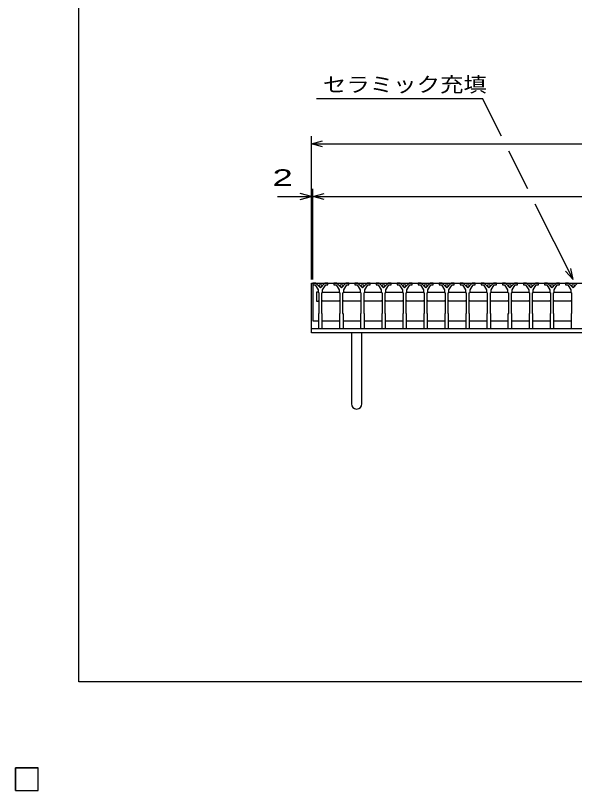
# Model space of a CAD drawing. Units: millimetres, scale not verified. Extents: x -1820 to 1724, y -1285 to 1059.
# Drawn here: x -1820 to -1079, y -1285 to -257 of the extents above; entities that cross this region are included whole.
import ezdxf
from ezdxf.enums import TextEntityAlignment as Align

# ---------------------------------------------------------------- set-up
doc = ezdxf.new("R2010")
doc.units = ezdxf.units.MM
doc.header["$LTSCALE"] = 10
for name, color, linetype, lineweight in [('0_2', 150, 'Continuous', 25), ('16', 3, 'Continuous', 25), ('17', 3, 'Continuous', 25), ('19', 6, 'Continuous', 25), ('22', 2, 'Continuous', 25)]:
    doc.layers.add(name, color=color, linetype=linetype, lineweight=lineweight)
doc.styles.add('ベクトル', font='')
doc.styles.get('ベクトル').set_extended_font_data('ベクトル')

msp = doc.modelspace()

# ---------------------------------------------------------------- linework, layer by layer
at = {"layer": '0_2'}
for p, q in [((-1736, -1141), (-1736, 1059)), ((1724, -1141), (-1736, -1141))]:
    msp.add_line(p, q, dxfattribs=at)
at = {"layer": '16'}
for p, q in [((-1426, -612), (-1426, -614)), ((-1422, -612), (-1426, -612)), ((-1426, -612), (-430, -612)), ((-1426, -612), (-1426, -662)), ((-1426, -614), (-1423, -614)), ((-1423, -614), (-1419, -621)), ((-1416, -618), (-1422, -612)), ((-1410, -612), (-1416, -618)), ((-1413, -621), (-1409, -614)), ((-1406, -612), (-1410, -612)), ((-1409, -614), (-1406, -614)), ((-1406, -614), (-1406, -612)), ((-1398.1, -612), (-1398.1, -614)), ((-1394.1, -612), (-1398.1, -612)), ((-1398.1, -614), (-1395.1, -614)), ((-1395.1, -614), (-1391.1, -621)), ((-1388.1, -618), (-1394.1, -612)), ((-1382.1, -612), (-1388.1, -618)), ((-1385.1, -621), (-1381.1, -614)), ((-1378.1, -612), (-1382.1, -612)), ((-1381.1, -614), (-1378.1, -614)), ((-1378.1, -614), (-1378.1, -612)), ((-1370.2, -612), (-1370.2, -614)), ((-1366.2, -612), (-1370.2, -612)), ((-1370.2, -614), (-1367.2, -614)), ((-1367.2, -614), (-1363.2, -621)), ((-1360.2, -618), (-1366.2, -612)), ((-1354.2, -612), (-1360.2, -618)), ((-1357.2, -621), (-1353.2, -614)), ((-1350.2, -612), (-1354.2, -612)), ((-1353.2, -614), (-1350.2, -614)), ((-1350.2, -614), (-1350.2, -612)), ((-1342.3, -612), (-1342.3, -614)), ((-1338.3, -612), (-1342.3, -612)), ((-1342.3, -614), (-1339.3, -614)), ((-1339.3, -614), (-1335.3, -621)), ((-1332.3, -618), (-1338.3, -612)), ((-1326.3, -612), (-1332.3, -618)), ((-1329.3, -621), (-1325.3, -614)), ((-1322.3, -612), (-1326.3, -612)), ((-1325.3, -614), (-1322.3, -614)), ((-1322.3, -614), (-1322.3, -612)), ((-1314.4, -612), (-1314.4, -614)), ((-1310.4, -612), (-1314.4, -612)), ((-1314.4, -614), (-1311.4, -614)), ((-1311.4, -614), (-1307.4, -621)), ((-1304.4, -618), (-1310.4, -612)), ((-1298.4, -612), (-1304.4, -618)), ((-1301.4, -621), (-1297.4, -614)), ((-1294.4, -612), (-1298.4, -612)), ((-1297.4, -614), (-1294.4, -614)), ((-1294.4, -614), (-1294.4, -612)), ((-1286.5, -612), (-1286.5, -614)), ((-1282.5, -612), (-1286.5, -612)), ((-1286.5, -614), (-1283.5, -614)), ((-1283.5, -614), (-1279.5, -621)), ((-1276.5, -618), (-1282.5, -612)), ((-1270.5, -612), (-1276.5, -618)), ((-1273.5, -621), (-1269.5, -614)), ((-1266.5, -612), (-1270.5, -612)), ((-1269.5, -614), (-1266.5, -614)), ((-1266.5, -614), (-1266.5, -612)), ((-1258.6, -612), (-1258.6, -614)), ((-1254.6, -612), (-1258.6, -612)), ((-1258.6, -614), (-1255.6, -614)), ((-1255.6, -614), (-1251.6, -621)), ((-1248.6, -618), (-1254.6, -612)), ((-1242.6, -612), (-1248.6, -618)), ((-1245.6, -621), (-1241.6, -614)), ((-1238.6, -612), (-1242.6, -612)), ((-1241.6, -614), (-1238.6, -614)), ((-1238.6, -614), (-1238.6, -612)), ((-1230.7, -612), (-1230.7, -614)), ((-1226.7, -612), (-1230.7, -612)), ((-1230.7, -614), (-1227.7, -614)), ((-1227.7, -614), (-1223.7, -621)), ((-1220.7, -618), (-1226.7, -612)), ((-1214.7, -612), (-1220.7, -618)), ((-1217.7, -621), (-1213.7, -614)), ((-1210.7, -612), (-1214.7, -612)), ((-1213.7, -614), (-1210.7, -614)), ((-1210.7, -614), (-1210.7, -612)), ((-1202.8, -612), (-1202.8, -614)), ((-1198.8, -612), (-1202.8, -612)), ((-1202.8, -614), (-1199.8, -614)), ((-1199.8, -614), (-1195.8, -621)), ((-1192.8, -618), (-1198.8, -612)), ((-1186.8, -612), (-1192.8, -618)), ((-1189.8, -621), (-1185.8, -614)), ((-1182.8, -612), (-1186.8, -612)), ((-1185.8, -614), (-1182.8, -614)), ((-1182.8, -614), (-1182.8, -612)), ((-1174.9, -612), (-1174.9, -614)), ((-1170.9, -612), (-1174.9, -612)), ((-1174.9, -614), (-1171.9, -614)), ((-1171.9, -614), (-1167.9, -621)), ((-1164.9, -618), (-1170.9, -612)), ((-1158.9, -612), (-1164.9, -618)), ((-1161.9, -621), (-1157.9, -614)), ((-1154.9, -612), (-1158.9, -612)), ((-1157.9, -614), (-1154.9, -614)), ((-1154.9, -614), (-1154.9, -612)), ((-1147, -612), (-1147, -614)), ((-1143, -612), (-1147, -612)), ((-1147, -614), (-1144, -614)), ((-1144, -614), (-1140, -621)), ((-1137, -618), (-1143, -612)), ((-1131, -612), (-1137, -618)), ((-1134, -621), (-1130, -614)), ((-1127, -612), (-1131, -612)), ((-1130, -614), (-1127, -614)), ((-1127, -614), (-1127, -612)), ((-1119.1, -612), (-1119.1, -614)), ((-1115.1, -612), (-1119.1, -612)), ((-1119.1, -614), (-1116.1, -614)), ((-1116.1, -614), (-1112.1, -621)), ((-1109.1, -618), (-1115.1, -612)), ((-1103.1, -612), (-1109.1, -618)), ((-1106.1, -621), (-1102.1, -614)), ((-1099.1, -612), (-1103.1, -612)), ((-1102.1, -614), (-1099.1, -614)), ((-1099.1, -614), (-1099.1, -612)), ((-1091.2, -612), (-1091.2, -614)), ((-1087.2, -612), (-1091.2, -612)), ((-1091.2, -614), (-1088.2, -614)), ((-1088.2, -614), (-1084.2, -621)), ((-1081.2, -618), (-1087.2, -612)), ((-1075.2, -612), (-1081.2, -618)), ((-1419, -621), (-1419, -624)), ((-1419, -624), (-1418, -625)), ((-1418, -625), (-1418, -652)), ((-1414, -625), (-1413, -624)), ((-1414, -652), (-1414, -625)), ((-1413.75, -625), (-1412.75, -624)), ((-1413, -624), (-1413, -621)), ((-1412.75, -624), (-1391.35, -624)), ((-1391.35, -624), (-1390.35, -625)), ((-1391.1, -621), (-1391.1, -624)), ((-1391.1, -624), (-1390.1, -625)), ((-1390.1, -625), (-1390.1, -652)), ((-1386.1, -625), (-1385.1, -624)), ((-1386.1, -652), (-1386.1, -625)), ((-1385.85, -625), (-1384.85, -624)), ((-1385.1, -624), (-1385.1, -621)), ((-1384.85, -624), (-1363.45, -624)), ((-1363.45, -624), (-1362.45, -625)), ((-1363.2, -621), (-1363.2, -624)), ((-1363.2, -624), (-1362.2, -625)), ((-1362.2, -625), (-1362.2, -652)), ((-1358.2, -625), (-1357.2, -624)), ((-1358.2, -652), (-1358.2, -625)), ((-1357.95, -625), (-1356.95, -624)), ((-1357.2, -624), (-1357.2, -621)), ((-1356.95, -624), (-1335.55, -624)), ((-1335.55, -624), (-1334.55, -625)), ((-1335.3, -621), (-1335.3, -624)), ((-1335.3, -624), (-1334.3, -625)), ((-1334.3, -625), (-1334.3, -652)), ((-1330.3, -625), (-1329.3, -624)), ((-1330.3, -652), (-1330.3, -625)), ((-1330.05, -625), (-1329.05, -624)), ((-1329.3, -624), (-1329.3, -621)), ((-1329.05, -624), (-1307.65, -624)), ((-1307.65, -624), (-1306.65, -625)), ((-1307.4, -621), (-1307.4, -624)), ((-1307.4, -624), (-1306.4, -625)), ((-1306.4, -625), (-1306.4, -652)), ((-1302.4, -625), (-1301.4, -624)), ((-1302.4, -652), (-1302.4, -625)), ((-1302.15, -625), (-1301.15, -624)), ((-1301.4, -624), (-1301.4, -621)), ((-1301.15, -624), (-1279.75, -624)), ((-1279.75, -624), (-1278.75, -625)), ((-1279.5, -621), (-1279.5, -624)), ((-1279.5, -624), (-1278.5, -625)), ((-1278.5, -625), (-1278.5, -652)), ((-1274.5, -625), (-1273.5, -624)), ((-1274.5, -652), (-1274.5, -625)), ((-1274.25, -625), (-1273.25, -624)), ((-1273.5, -624), (-1273.5, -621)), ((-1273.25, -624), (-1251.85, -624)), ((-1251.85, -624), (-1250.85, -625)), ((-1251.6, -621), (-1251.6, -624)), ((-1251.6, -624), (-1250.6, -625)), ((-1250.6, -625), (-1250.6, -652)), ((-1246.6, -625), (-1245.6, -624)), ((-1246.6, -652), (-1246.6, -625)), ((-1246.35, -625), (-1245.35, -624)), ((-1245.6, -624), (-1245.6, -621)), ((-1245.35, -624), (-1223.95, -624)), ((-1223.95, -624), (-1222.95, -625)), ((-1223.7, -621), (-1223.7, -624)), ((-1223.7, -624), (-1222.7, -625)), ((-1222.7, -625), (-1222.7, -652)), ((-1218.7, -625), (-1217.7, -624)), ((-1218.7, -652), (-1218.7, -625)), ((-1218.45, -625), (-1217.45, -624)), ((-1217.7, -624), (-1217.7, -621)), ((-1217.45, -624), (-1196.05, -624)), ((-1196.05, -624), (-1195.05, -625)), ((-1195.8, -621), (-1195.8, -624)), ((-1195.8, -624), (-1194.8, -625)), ((-1194.8, -625), (-1194.8, -652)), ((-1190.8, -625), (-1189.8, -624)), ((-1190.8, -652), (-1190.8, -625)), ((-1190.55, -625), (-1189.55, -624)), ((-1189.8, -624), (-1189.8, -621)), ((-1189.55, -624), (-1168.15, -624)), ((-1168.15, -624), (-1167.15, -625)), ((-1167.9, -621), (-1167.9, -624)), ((-1167.9, -624), (-1166.9, -625)), ((-1166.9, -625), (-1166.9, -652)), ((-1162.9, -625), (-1161.9, -624)), ((-1162.9, -652), (-1162.9, -625)), ((-1162.65, -625), (-1161.65, -624)), ((-1161.9, -624), (-1161.9, -621)), ((-1161.65, -624), (-1140.25, -624)), ((-1140.25, -624), (-1139.25, -625)), ((-1140, -621), (-1140, -624)), ((-1140, -624), (-1139, -625)), ((-1139, -625), (-1139, -652)), ((-1135, -625), (-1134, -624)), ((-1135, -652), (-1135, -625)), ((-1134.75, -625), (-1133.75, -624)), ((-1134, -624), (-1134, -621)), ((-1133.75, -624), (-1112.35, -624)), ((-1112.35, -624), (-1111.35, -625)), ((-1112.1, -621), (-1112.1, -624)), ((-1112.1, -624), (-1111.1, -625)), ((-1111.1, -625), (-1111.1, -652)), ((-1107.1, -625), (-1106.1, -624)), ((-1107.1, -652), (-1107.1, -625)), ((-1106.85, -625), (-1105.85, -624)), ((-1106.1, -624), (-1106.1, -621)), ((-1105.85, -624), (-1084.45, -624)), ((-1084.45, -624), (-1083.45, -625)), ((-1084.2, -621), (-1084.2, -624)), ((-1084.2, -624), (-1083.2, -625)), ((-1083.2, -625), (-1083.2, -652)), ((-1412.75, -636), (-1413.75, -635)), ((-1391.35, -636), (-1412.75, -636)), ((-1390.35, -635), (-1391.35, -636)), ((-1384.85, -636), (-1385.85, -635)), ((-1363.45, -636), (-1384.85, -636)), ((-1362.45, -635), (-1363.45, -636)), ((-1356.95, -636), (-1357.95, -635)), ((-1335.55, -636), (-1356.95, -636)), ((-1334.55, -635), (-1335.55, -636)), ((-1329.05, -636), (-1330.05, -635)), ((-1307.65, -636), (-1329.05, -636)), ((-1306.65, -635), (-1307.65, -636)), ((-1301.15, -636), (-1302.15, -635)), ((-1279.75, -636), (-1301.15, -636)), ((-1278.75, -635), (-1279.75, -636)), ((-1273.25, -636), (-1274.25, -635)), ((-1251.85, -636), (-1273.25, -636)), ((-1250.85, -635), (-1251.85, -636)), ((-1245.35, -636), (-1246.35, -635)), ((-1223.95, -636), (-1245.35, -636)), ((-1222.95, -635), (-1223.95, -636)), ((-1217.45, -636), (-1218.45, -635)), ((-1196.05, -636), (-1217.45, -636)), ((-1195.05, -635), (-1196.05, -636)), ((-1189.55, -636), (-1190.55, -635)), ((-1168.15, -636), (-1189.55, -636)), ((-1167.15, -635), (-1168.15, -636)), ((-1161.65, -636), (-1162.65, -635)), ((-1140.25, -636), (-1161.65, -636)), ((-1139.25, -635), (-1140.25, -636)), ((-1133.75, -636), (-1134.75, -635)), ((-1112.35, -636), (-1133.75, -636)), ((-1111.35, -635), (-1112.35, -636)), ((-1105.85, -636), (-1106.85, -635)), ((-1084.45, -636), (-1105.85, -636)), ((-1083.45, -635), (-1084.45, -636)), ((-1418, -652), (-1418.5, -653)), ((-1418.5, -653), (-1418.5, -672)), ((-1413.5, -653), (-1414, -652)), ((-1413.5, -672), (-1413.5, -653)), ((-1390.1, -652), (-1390.6, -653)), ((-1390.6, -653), (-1390.6, -672)), ((-1385.6, -653), (-1386.1, -652)), ((-1385.6, -672), (-1385.6, -653)), ((-1362.2, -652), (-1362.7, -653)), ((-1362.7, -653), (-1362.7, -672)), ((-1357.7, -653), (-1358.2, -652)), ((-1357.7, -672), (-1357.7, -653)), ((-1334.3, -652), (-1334.8, -653)), ((-1334.8, -653), (-1334.8, -672)), ((-1329.8, -653), (-1330.3, -652)), ((-1329.8, -672), (-1329.8, -653)), ((-1306.4, -652), (-1306.9, -653)), ((-1306.9, -653), (-1306.9, -672)), ((-1301.9, -653), (-1302.4, -652)), ((-1301.9, -672), (-1301.9, -653)), ((-1278.5, -652), (-1279, -653)), ((-1279, -653), (-1279, -672)), ((-1274, -653), (-1274.5, -652)), ((-1274, -672), (-1274, -653)), ((-1250.6, -652), (-1251.1, -653)), ((-1251.1, -653), (-1251.1, -672)), ((-1246.1, -653), (-1246.6, -652)), ((-1246.1, -672), (-1246.1, -653)), ((-1222.7, -652), (-1223.2, -653)), ((-1223.2, -653), (-1223.2, -672)), ((-1218.2, -653), (-1218.7, -652)), ((-1218.2, -672), (-1218.2, -653)), ((-1194.8, -652), (-1195.3, -653)), ((-1195.3, -653), (-1195.3, -672)), ((-1190.3, -653), (-1190.8, -652)), ((-1190.3, -672), (-1190.3, -653)), ((-1166.9, -652), (-1167.4, -653)), ((-1167.4, -653), (-1167.4, -672)), ((-1162.4, -653), (-1162.9, -652)), ((-1162.4, -672), (-1162.4, -653)), ((-1139, -652), (-1139.5, -653)), ((-1139.5, -653), (-1139.5, -672)), ((-1134.5, -653), (-1135, -652)), ((-1134.5, -672), (-1134.5, -653)), ((-1111.1, -652), (-1111.6, -653)), ((-1111.6, -653), (-1111.6, -672)), ((-1106.6, -653), (-1107.1, -652)), ((-1106.6, -672), (-1106.6, -653)), ((-1083.2, -652), (-1083.7, -653)), ((-1083.7, -653), (-1083.7, -672)), ((-1426, -662), (-1418.5, -662)), ((-1413.5, -662), (-1390.6, -662)), ((-1385.6, -662), (-1362.7, -662)), ((-1357.7, -662), (-1334.8, -662)), ((-1329.8, -662), (-1306.9, -662)), ((-1301.9, -662), (-1279, -662)), ((-1274, -662), (-1251.1, -662)), ((-1246.1, -662), (-1223.2, -662)), ((-1218.2, -662), (-1195.3, -662)), ((-1190.3, -662), (-1167.4, -662)), ((-1162.4, -662), (-1139.5, -662)), ((-1134.5, -662), (-1111.6, -662)), ((-1106.6, -662), (-1083.7, -662)), ((-1418.5, -672), (-1413.5, -672)), ((-1390.6, -672), (-1385.6, -672)), ((-1362.7, -672), (-1357.7, -672)), ((-1334.8, -672), (-1329.8, -672)), ((-1306.9, -672), (-1301.9, -672)), ((-1279, -672), (-1274, -672)), ((-1251.1, -672), (-1246.1, -672)), ((-1223.2, -672), (-1218.2, -672)), ((-1195.3, -672), (-1190.3, -672)), ((-1167.4, -672), (-1162.4, -672)), ((-1139.5, -672), (-1134.5, -672)), ((-1111.6, -672), (-1106.6, -672)), ((-1083.7, -672), (-1078.7, -672)), ((-1820, -1255), (-1790, -1255)), ((-1820, -1285), (-1820, -1255)), ((-1820, -1255), (-1790, -1255)), ((-1820, -1285), (-1820, -1255)), ((-1820, -1255), (-1790, -1255)), ((-1820, -1285), (-1820, -1255)), ((-1820, -1255), (-1790, -1255)), ((-1820, -1285), (-1820, -1255)), ((-1820, -1255), (-1790, -1255)), ((-1820, -1285), (-1820, -1255)), ((-1790, -1285), (-1790, -1255)), ((-1790, -1285), (-1790, -1255)), ((-1790, -1285), (-1790, -1255)), ((-1790, -1285), (-1790, -1255)), ((-1790, -1285), (-1790, -1255)), ((-1820, -1285), (-1790, -1285)), ((-1820, -1285), (-1790, -1285)), ((-1820, -1285), (-1790, -1285)), ((-1820, -1285), (-1790, -1285)), ((-1820, -1285), (-1790, -1285))]:
    msp.add_line(p, q, dxfattribs=at)
for centre in [(-1416, -615.5), (-1388.1, -615.5), (-1360.2, -615.5), (-1332.3, -615.5), (-1304.4, -615.5), (-1276.5, -615.5), (-1248.6, -615.5), (-1220.7, -615.5), (-1192.8, -615.5), (-1164.9, -615.5), (-1137, -615.5), (-1109.1, -615.5), (-1081.2, -615.5)]:
    msp.add_circle(centre, 1.8, dxfattribs=at)
at = {"layer": '17'}
for p, q in [((-1419.25, -624), (-1421.25, -624)), ((-1421.25, -624), (-1421.25, -636)), ((-1418.25, -625), (-1419.25, -624)), ((-1421.25, -636), (-1419.25, -636)), ((-1419.25, -636), (-1418.25, -635))]:
    msp.add_line(p, q, dxfattribs=at)
at = {"layer": '19'}
for p, q in [((-1428, -672), (-1428, -612)), ((-1428, -612), (-1426, -612)), ((-1428, -672), (-428, -672)), ((-1428, -678), (-1428, -672)), ((-428, -678), (-1428, -678)), ((-1375, -678), (-1375, -772)), ((-1361, -772), (-1361, -678))]:
    msp.add_line(p, q, dxfattribs=at)
msp.add_arc((-1368, -772), 7, 180, 0, dxfattribs=at)
at = {"layer": '22', "color": 4}
for p, q in [((-1421.2, -367), (-1201.2, -367)), ((-1176.2, -417), (-1201.2, -367)), ((-1428, -607), (-1428, -417)), ((-1428, -427), (-1413, -423)), ((-1413, -431), (-1428, -427)), ((-1428, -427), (-428, -427)), ((-1141.2, -487), (-1166.2, -437)), ((-1428, -497), (-1443, -493)), ((-1428, -607), (-1428, -487)), ((-1426, -607), (-1426, -487)), ((-1426, -497), (-1411, -493)), ((-1473, -497), (-1428, -497)), ((-1443, -501), (-1428, -497)), ((-1428, -497), (-1426, -497)), ((-1411, -501), (-1426, -497)), ((-1426, -497), (-430, -497)), ((-1081.2, -607), (-1131.2, -507)), ((-1081.2, -607), (-1091.2, -596)), ((-1081.2, -607), (-1084.2, -592.4)), ((-1790, -1255), (-1820, -1255)), ((-1820, -1255), (-1820, -1285)), ((-1790, -1255), (-1820, -1255)), ((-1820, -1255), (-1820, -1285)), ((-1790, -1255), (-1820, -1255)), ((-1820, -1255), (-1820, -1285)), ((-1790, -1285), (-1790, -1255)), ((-1790, -1285), (-1790, -1255)), ((-1790, -1285), (-1790, -1255)), ((-1820, -1285), (-1790, -1285)), ((-1820, -1285), (-1790, -1285)), ((-1820, -1285), (-1790, -1285))]:
    msp.add_line(p, q, dxfattribs=at)
at = {"layer": '22'}
for p, q in [((-1790, -1255), (-1820, -1255)), ((-1820, -1255), (-1820, -1285)), ((-1790, -1255), (-1820, -1255)), ((-1820, -1255), (-1820, -1285)), ((-1790, -1255), (-1820, -1255)), ((-1820, -1255), (-1820, -1285)), ((-1790, -1285), (-1790, -1255)), ((-1790, -1285), (-1790, -1255)), ((-1790, -1285), (-1790, -1255)), ((-1820, -1285), (-1790, -1285)), ((-1820, -1285), (-1790, -1285)), ((-1820, -1285), (-1790, -1285))]:
    msp.add_line(p, q, dxfattribs=at)

# ---------------------------------------------------------------- texts
at = {"layer": '22', "style": 'ベクトル'}
for s, height, width, p in [('セラミック充填', 19.79, 1.15, (-1412.7, -348.5)), (' 2 ', 21.99, 1.65, (-1493, -472))]:
    msp.add_text(s, height=height, dxfattribs=dict(at, width=width)).set_placement(p, align=Align.MIDDLE_LEFT)

doc.saveas('drawing.dxf')
